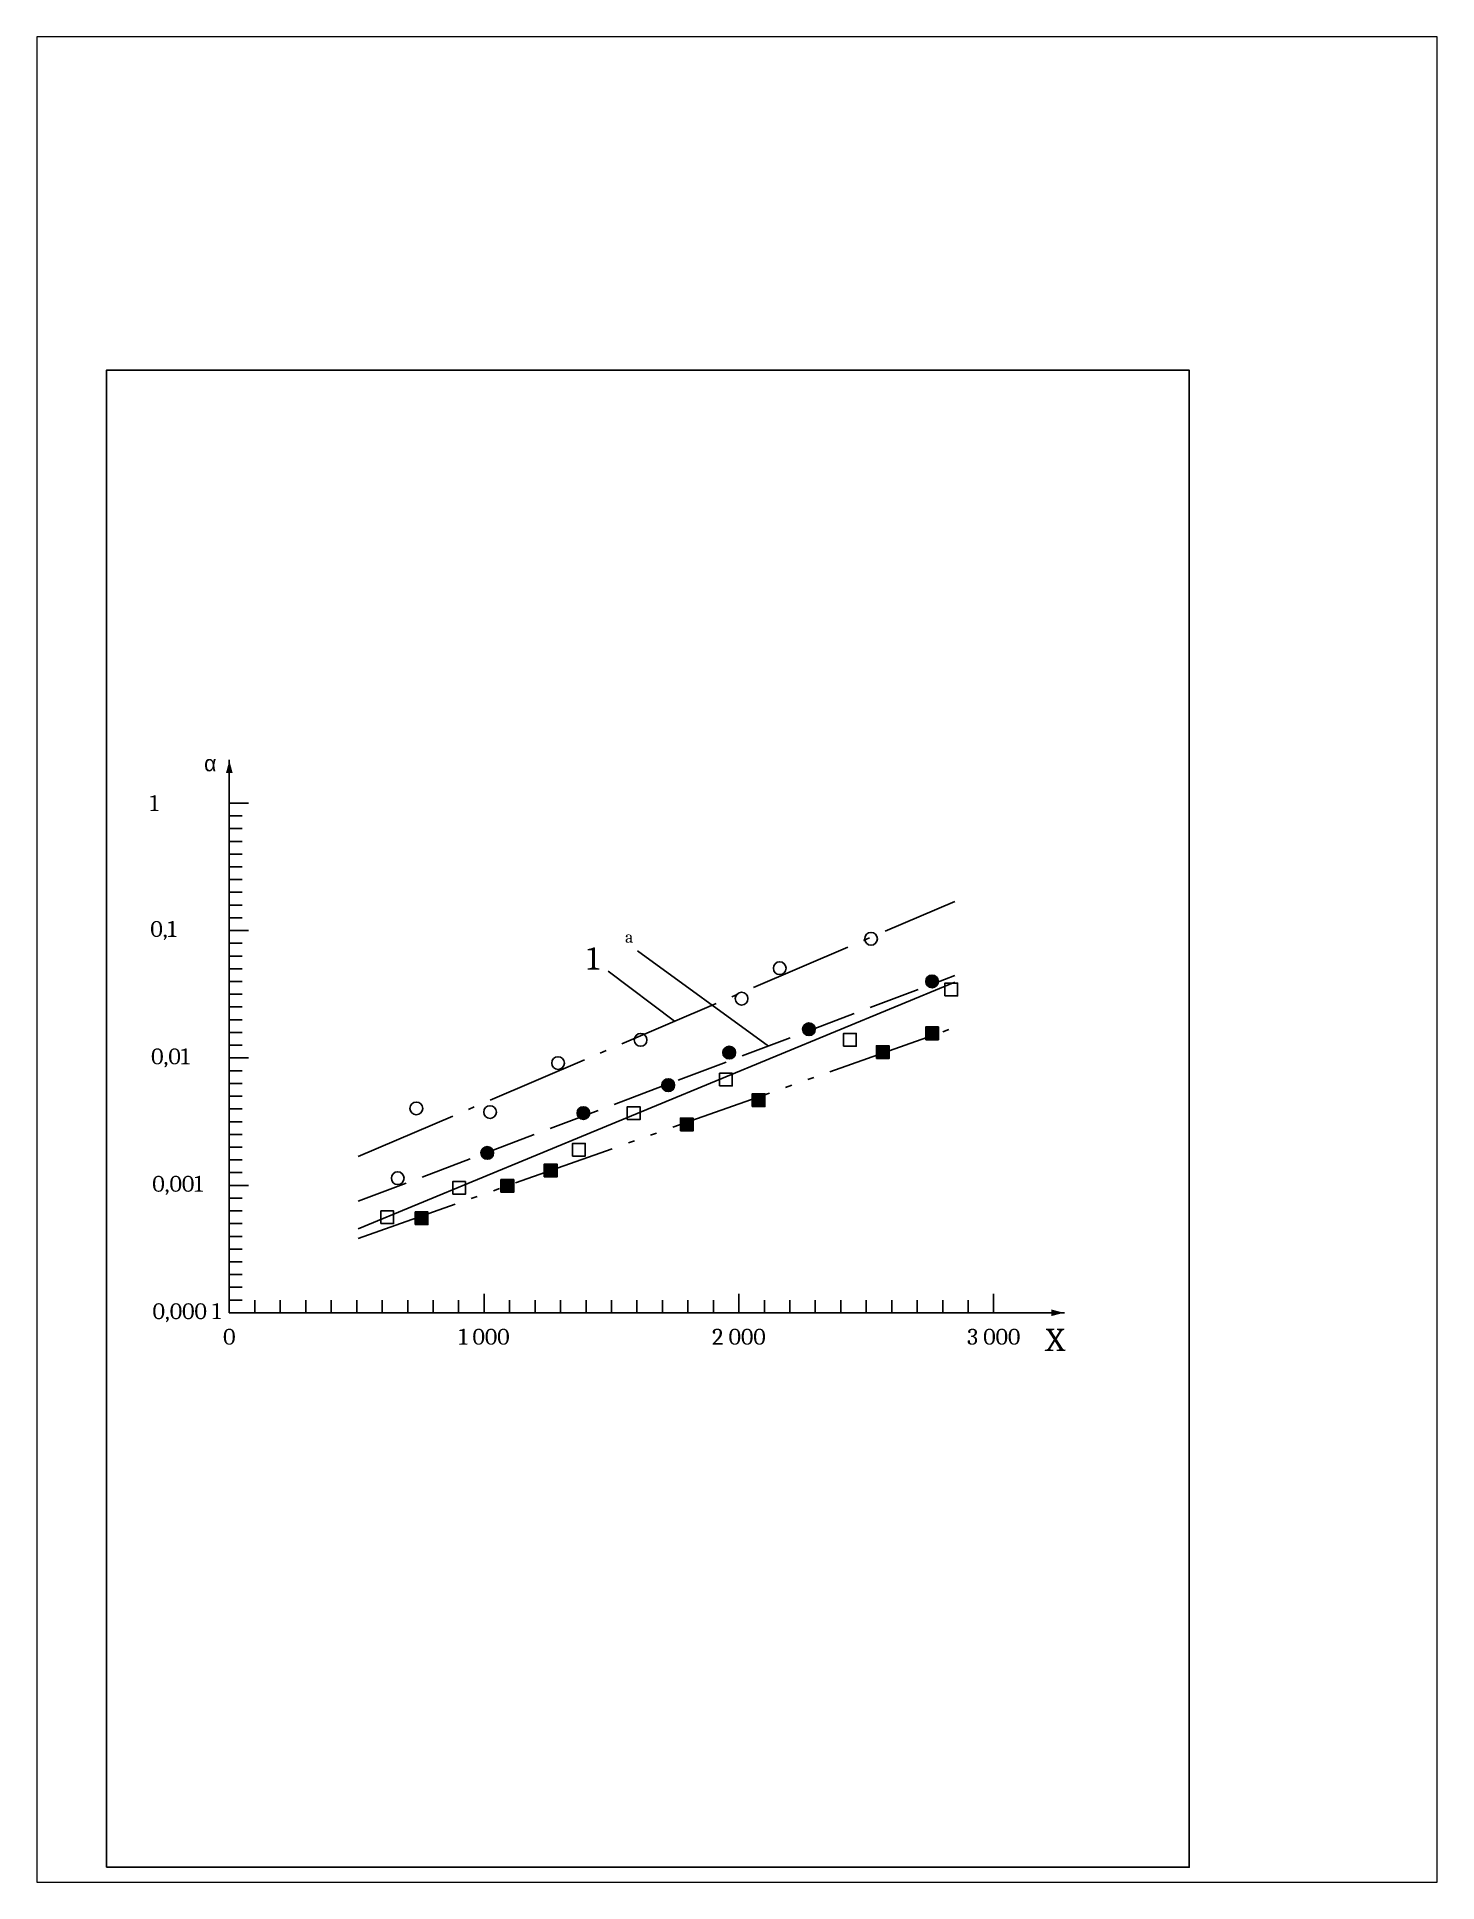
# Paper-space layout 'Présentation1' of a CAD drawing. Extents: x 20 to 179, y 26 to 235.
# The model-space entities are those that its viewports show. They can reach past a viewport. Long polylines and large blocks are cut down to what shows.
import ezdxf

# ---------------------------------------------------------------- set-up
doc = ezdxf.new("R2010")
doc.units = 0
for name, pattern in [('ACAD_ISO02W100E', [5.6, 4.2, -1.4]), ('ACAD_ISO04W100E', [11.725, 8.4, -1.4, 0.525, -1.4]), ('ACAD_ISO05W100E', [13.65, 8.4, -1.4, 0.525, -1.4, 0.525, -1.4])]:
    doc.linetypes.add(name, pattern=pattern)
doc.layers.get('0').update_dxf_attribs({"color": 31, "linetype": 'CONTINUOUS', "plot": 0})
for name, color, linetype in [('00.1-SYMBOLS', 3, 'CONTINUOUS'), ('00.3-HATCHING', 3, 'CONTINUOUS'), ('00.4-TEXT', 2, 'CONTINUOUS'), ('01.2-CONTINUOUS-0175', 3, 'CONTINUOUS'), ('01.4-CONTINUOUS-035', 7, 'CONTINUOUS'), ('01.5-CONTINUOUS-050', 4, 'CONTINUOUS'), ('02.4-DASHED-035', 7, 'ACAD_ISO02W100E'), ('04.4-CENTER-035', 7, 'ACAD_ISO04W100E'), ('05.4-PHANTOM-035', 7, 'ACAD_ISO05W100E')]:
    doc.layers.add(name, color=color, linetype=linetype)
doc.layers.add('00.8-CADRES', color=9, linetype='CONTINUOUS', plot=False)
doc.styles.add('Cambria-1-8', font='Cambria.ttf', dxfattribs={"height": 1.8})
doc.styles.add('Cambria-2-5', font='Cambria.ttf', dxfattribs={"height": 2.5})
doc.styles.add('Cambria-3-5', font='Cambria.ttf', dxfattribs={"height": 3.5})
doc.styles.add('Latin-2-5', font='ISOCP.SHX', dxfattribs={"height": 2.5})
doc.dimstyles.new('ISO129 TC10', dxfattribs={"dimscale": 0, "dimtxt": 2.5, "dimasz": 2, "dimexe": 1.5, "dimexo": 0, "dimgap": 1, "dimtad": 1, "dimdsep": 46, "dimlunit": 6, "dimtxsty": 'Latin-2-5', "dimblk": 'FL30°iso129', "dimcen": 1.75, "dimclrd": 256, "dimclre": 256, "dimclrt": 2, "dimaunit": 1, "dimadec": 0, "dimazin": 0, "dimtfac": 2.5, "dimtmove": 0, "dimatfit": 0, "dimldrblk": 'FL30°iso129', "dimfxl": 1, "dimtolj": 1, "dimtzin": 0, "dimlwd": -1, "dimlwe": -1, "dimarcsym": 0})

# ---------------------------------------------------------------- blocks, each defined once
blk = doc.blocks.new('FL30°iso129')
blk.add_hatch(color=256).paths.add_polyline_path([(-0.05, 0), (-1.02, 0.26), (-1.02, -0.26)])

msp = doc.modelspace()

# ---------------------------------------------------------------- hatches: boundary and pattern name
at = {"layer": '00.3-HATCHING'}
h = msp.add_hatch(dxfattribs=at)
h.set_pattern_fill('ANGLE', color=256)
h.set_pattern_definition([(0, (83.8855, 30.899), (0, 6.985), [5.08, -1.905]), (90, (83.8855, 30.899), (-6.985, 4e-16), [5.08, -1.905])])
h.paths.add_polyline_path([(130.62, 139.06, 1), (128.62, 139.06, 1)])
h = msp.add_hatch(color=256, dxfattribs=at)
h.dxf.hatch_style = 1
h.paths.add_polyline_path([(130.62, 139.06, 1), (128.62, 139.06, 1)])
h = msp.add_hatch(dxfattribs=at)
h.set_pattern_fill('ANGLE', color=256)
h.set_pattern_definition([(0, (64.5446, 23.372), (0, 6.985), [5.08, -1.905]), (90, (64.5446, 23.372), (-6.985, 4e-16), [5.08, -1.905])])
h.paths.add_polyline_path([(111.28, 131.54, 1), (109.28, 131.54, 1)])
h = msp.add_hatch(color=256, dxfattribs=at)
h.dxf.hatch_style = 1
h.paths.add_polyline_path([(111.28, 131.54, 1), (109.28, 131.54, 1)])
h = msp.add_hatch(color=256, dxfattribs=at)
h.dxf.hatch_style = 1
h.paths.add_polyline_path([(128.63, 129.9), (130.63, 129.9), (130.63, 131.9), (128.63, 131.9)])
h = msp.add_hatch(dxfattribs=at)
h.set_pattern_fill('ANGLE', color=256)
h.set_pattern_definition([(0, (52.0416, 19.72), (0, 6.985), [5.08, -1.905]), (90, (52.0416, 19.72), (-6.985, 4e-16), [5.08, -1.905])])
h.paths.add_polyline_path([(98.77, 127.89, 1), (96.77, 127.89, 1)])
h = msp.add_hatch(color=256, dxfattribs=at)
h.dxf.hatch_style = 1
h.paths.add_polyline_path([(98.77, 127.89, 1), (96.77, 127.89, 1)])
h = msp.add_hatch(color=256, dxfattribs=at)
h.dxf.hatch_style = 1
h.paths.add_polyline_path([(120.88, 126.95), (122.88, 126.95), (122.88, 128.95), (120.88, 128.95)])
h = msp.add_hatch(dxfattribs=at)
h.set_pattern_fill('ANGLE', color=256)
h.set_pattern_definition([(0, (42.4614, 14.6076), (0, 6.985), [5.08, -1.905]), (90, (42.4614, 14.6076), (-6.985, 4e-16), [5.08, -1.905])])
h.paths.add_polyline_path([(89.19, 122.77, 1), (87.19, 122.77, 1)])
h = msp.add_hatch(color=256, dxfattribs=at)
h.dxf.hatch_style = 1
h.paths.add_polyline_path([(87.19, 122.77, 1), (89.19, 122.77, 1)])
h = msp.add_hatch(dxfattribs=at)
h.set_pattern_fill('ANGLE', color=256)
h.set_pattern_definition([(0, (29.1465, 10.225), (0, 6.985), [5.08, -1.905]), (90, (29.1465, 10.225), (-6.985, 4e-16), [5.08, -1.905])])
h.paths.add_polyline_path([(75.88, 118.39, 1), (73.88, 118.39, 1)])
h = msp.add_hatch(color=256, dxfattribs=at)
h.dxf.hatch_style = 1
h.paths.add_polyline_path([(75.88, 118.39, 1), (73.88, 118.39, 1)])
h = msp.add_hatch(color=256, dxfattribs=at)
h.dxf.hatch_style = 1
h.paths.add_polyline_path([(103.39, 121.42), (101.39, 121.42), (101.39, 119.42), (103.39, 119.42)])
h = msp.add_hatch(color=256, dxfattribs=at)
h.dxf.hatch_style = 1
h.paths.add_polyline_path([(90.11, 117.59), (90.11, 115.59), (92.11, 115.59), (92.11, 117.59)])
h = msp.add_hatch(dxfattribs=at)
h.set_pattern_fill('ANGLE', color=256)
h.set_pattern_definition([(0, (14.0455, 3.9765), (0, 6.985), [5.08, -1.905]), (90, (14.0455, 3.9765), (-6.985, 4e-16), [5.08, -1.905])])
h.paths.add_polyline_path([(60.78, 112.14, 1), (58.78, 112.14, 1)])
h = msp.add_hatch(color=256, dxfattribs=at)
h.dxf.hatch_style = 1
h.paths.add_polyline_path([(58.78, 112.14, 1), (60.78, 112.14, 1)])
h = msp.add_hatch(color=256, dxfattribs=at)
h.dxf.hatch_style = 1
h.paths.add_polyline_path([(70.74, 110.37), (68.74, 110.37), (68.74, 108.37), (70.74, 108.37)])
h = msp.add_hatch(dxfattribs=at)
h.set_pattern_fill('ANGLE', color=256)
h.set_pattern_definition([(0, (0, 0), (0, 6.985), [5.08, -1.905]), (90, (0, 0), (-6.985, 4e-16), [5.08, -1.905])])
h.paths.add_polyline_path([(46.73, 108.17, 1), (44.73, 108.17, 1)])
h = msp.add_hatch(color=256, dxfattribs=at)
h.dxf.hatch_style = 1
h.paths.add_polyline_path([(61.94, 107.96), (61.94, 105.96), (63.94, 105.96), (63.94, 107.96)])
h = msp.add_hatch(color=256, dxfattribs=at)
h.dxf.hatch_style = 1
h.paths.add_polyline_path([(50.48, 100.88), (50.48, 102.88), (48.48, 102.88), (48.48, 100.88)])

# ---------------------------------------------------------------- linework, layer by layer
at = {"layer": '00.1-SYMBOLS'}
for points in [[(131.63, 136.79), (133.63, 136.79), (133.63, 138.79), (131.63, 138.79)], [(115.73, 128.89), (117.73, 128.89), (117.73, 130.89), (115.73, 130.89)], [(128.63, 129.9), (130.63, 129.9), (130.63, 131.9), (128.63, 131.9)], [(120.88, 126.95), (122.88, 126.95), (122.88, 128.95), (120.88, 128.95)], [(96.25, 122.65), (98.25, 122.65), (98.25, 124.65), (96.25, 124.65)], [(81.77, 117.37), (83.77, 117.37), (83.77, 119.37), (81.77, 119.37)], [(101.39, 119.42), (103.39, 119.42), (103.39, 121.42), (101.39, 121.42)], [(90.11, 115.59), (92.11, 115.59), (92.11, 117.59), (90.11, 117.59)], [(73.18, 111.63), (75.18, 111.63), (75.18, 113.63), (73.18, 113.63)], [(68.74, 108.37), (70.74, 108.37), (70.74, 110.37), (68.74, 110.37)], [(54.36, 105.64), (56.36, 105.64), (56.36, 107.64), (54.36, 107.64)], [(61.94, 105.96), (63.94, 105.96), (63.94, 107.96), (61.94, 107.96)], [(43.09, 101.04), (45.09, 101.04), (45.09, 103.04), (43.09, 103.04)], [(48.48, 100.88), (50.48, 100.88), (50.48, 102.88), (48.48, 102.88)]]:
    msp.add_lwpolyline(points, close=True, dxfattribs=at)
for centre in [(120.04, 145.74), (105.71, 141.13), (129.62, 139.06), (99.72, 136.35), (83.86, 129.88), (110.28, 131.54), (97.77, 127.89), (70.91, 126.24), (88.19, 122.77), (48.65, 119.12), (60.23, 118.55), (74.88, 118.39), (59.78, 112.14), (45.73, 108.17)]:
    msp.add_circle(centre, 1, dxfattribs=at)
at = {"layer": '00.3-HATCHING'}
for p, q in [((103.94, 128.91), (83.38, 143.88)), ((89.18, 132.8), (78.75, 140.65))]:
    msp.add_line(p, q, dxfattribs=at)
at = {"layer": '00.8-CADRES'}
msp.add_lwpolyline([(0, 0), (170, 0), (170, 235), (0, 235)], close=True, dxfattribs=at)
at = {"layer": '01.2-CONTINUOUS-0175'}
for p, q in [((19.29, 167.04), (22.29, 167.04)), ((19.29, 165.04), (21.29, 165.04)), ((19.29, 163.04), (21.29, 163.04)), ((19.29, 161.04), (21.29, 161.04)), ((19.29, 159.04), (21.29, 159.04)), ((19.29, 157.04), (21.29, 157.04)), ((19.29, 155.04), (21.29, 155.04)), ((19.29, 153.04), (21.29, 153.04)), ((19.29, 151.04), (21.29, 151.04)), ((19.29, 149.04), (21.29, 149.04)), ((19.29, 147.04), (22.29, 147.04)), ((19.29, 145.04), (21.29, 145.04)), ((19.29, 143.04), (21.29, 143.04)), ((19.29, 141.04), (21.29, 141.04)), ((19.29, 139.04), (21.29, 139.04)), ((19.29, 137.04), (21.29, 137.04)), ((19.29, 135.04), (21.29, 135.04)), ((19.29, 133.04), (21.29, 133.04)), ((19.29, 131.04), (21.29, 131.04)), ((19.29, 129.04), (21.29, 129.04)), ((19.29, 127.04), (22.29, 127.04)), ((19.29, 125.04), (21.29, 125.04)), ((19.29, 123.04), (21.29, 123.04)), ((19.29, 121.04), (21.29, 121.04)), ((19.29, 119.04), (21.29, 119.04)), ((19.29, 117.04), (21.29, 117.04)), ((19.29, 115.04), (21.29, 115.04)), ((19.29, 113.04), (21.29, 113.04)), ((19.29, 111.04), (21.29, 111.04)), ((19.29, 109.04), (21.29, 109.04)), ((19.29, 107.04), (22.29, 107.04)), ((19.29, 105.04), (21.29, 105.04)), ((19.29, 103.04), (21.29, 103.04)), ((19.29, 101.04), (21.29, 101.04)), ((19.29, 99.04), (21.29, 99.04)), ((19.29, 97.04), (21.29, 97.04)), ((19.29, 95.04), (21.29, 95.04)), ((19.29, 93.04), (21.29, 93.04)), ((19.29, 91.04), (21.29, 91.04)), ((59.29, 87.04), (59.29, 90.04)), ((99.29, 87.04), (99.29, 90.04)), ((139.29, 87.04), (139.29, 90.04)), ((19.29, 89.04), (21.29, 89.04)), ((23.29, 87.04), (23.29, 89.04)), ((27.29, 87.04), (27.29, 89.04)), ((31.29, 87.04), (31.29, 89.04)), ((35.29, 87.04), (35.29, 89.04)), ((39.29, 87.04), (39.29, 89.04)), ((43.29, 87.04), (43.29, 89.04)), ((47.29, 87.04), (47.29, 89.04)), ((51.29, 87.04), (51.29, 89.04)), ((55.29, 87.04), (55.29, 89.04)), ((63.29, 87.04), (63.29, 89.04)), ((67.29, 87.04), (67.29, 89.04)), ((71.29, 87.04), (71.29, 89.04)), ((75.29, 87.04), (75.29, 89.04)), ((79.29, 87.04), (79.29, 89.04)), ((83.29, 87.04), (83.29, 89.04)), ((87.29, 87.04), (87.29, 89.04)), ((91.29, 87.04), (91.29, 89.04)), ((95.29, 87.04), (95.29, 89.04)), ((103.29, 87.04), (103.29, 89.04)), ((107.29, 87.04), (107.29, 89.04)), ((111.29, 87.04), (111.29, 89.04)), ((115.29, 87.04), (115.29, 89.04)), ((119.29, 87.04), (119.29, 89.04)), ((123.29, 87.04), (123.29, 89.04)), ((127.29, 87.04), (127.29, 89.04)), ((131.29, 87.04), (131.29, 89.04)), ((135.29, 87.04), (135.29, 89.04))]:
    msp.add_line(p, q, dxfattribs=at)
at = {"layer": '01.4-CONTINUOUS-035'}
for p, q in [((19.29, 87.04), (19.29, 172.45)), ((39.54, 100.23), (133.19, 138.94)), ((19.29, 87.04), (149.03, 87.04))]:
    msp.add_line(p, q, dxfattribs=at)
at = {"layer": '02.4-DASHED-035'}
msp.add_line((39.54, 104.55), (133.19, 139.97), dxfattribs=at)
at = {"layer": '04.4-CENTER-035'}
msp.add_line((39.54, 111.59), (133.19, 151.6), dxfattribs=at)
at = {"layer": '05.4-PHANTOM-035'}
msp.add_line((39.54, 98.7), (133.19, 131.81), dxfattribs=at)

# ---------------------------------------------------------------- texts
at = {"layer": '00.4-TEXT', "char_height": 2.5, "style": 'Cambria-2-5'}
for s, insert, attachment_point in [('{\\Fgreeks|c0;a}', (17.27, 173.27), 6), ('1', (8.15, 167.04), 6), ('0,1', (10.96, 147.04), 6), ('0,01', (13.02, 127.04), 6), ('0,001', (15.14, 107.04), 6), ('0,000 1', (17.94, 87.04), 6), ('0', (19.29, 84.54), 2), ('1 000', (59.29, 84.54), 2), ('2 000', (99.29, 84.54), 2), ('3 000', (139.29, 84.54), 2)]:
    msp.add_mtext_dynamic_manual_height_columns(s, width=11.2931, gutter_width=10, heights=[0], dxfattribs=dict(at, insert=insert, attachment_point=attachment_point))
at = {"layer": '00.4-TEXT', "color": 3, "insert": (82.7, 146.04), "char_height": 1.8, "attachment_point": 6, "style": 'Cambria-1-8'}
msp.add_mtext_dynamic_manual_height_columns('a', width=11.2931, gutter_width=10, heights=[0], dxfattribs=at)
at = {"layer": '00.4-TEXT', "color": 7, "char_height": 3.5, "style": 'Cambria-3-5'}
for s, insert, attachment_point in [('1', (77.32, 142.66), 6), ('X', (148.94, 84.54), 2)]:
    msp.add_mtext_dynamic_manual_height_columns(s, width=11.2931, gutter_width=10, heights=[0], dxfattribs=dict(at, insert=insert, attachment_point=attachment_point))

# ---------------------------------------------------------------- leaders
at = {"layer": '00.1-SYMBOLS'}
for points in [[(19.29, 173.82), (19.29, 168.7)], [(150.4, 87.04), (143.91, 87.04)]]:
    msp.add_leader(points, dimstyle='ISO129 TC10', override={"dimscale": 1, "dimtad": 0}, dxfattribs=at)

psp = doc.layouts.new('Présentation1')

# ---------------------------------------------------------------- viewports
at = {"layer": '01.5-CONTINUOUS-050'}
psp.add_viewport(center=(99.21, 130.71), size=(158.73, 209.13), view_center_point=(99, 142.5), view_height=289.634, dxfattribs=at)

doc.saveas('drawing.dxf')
